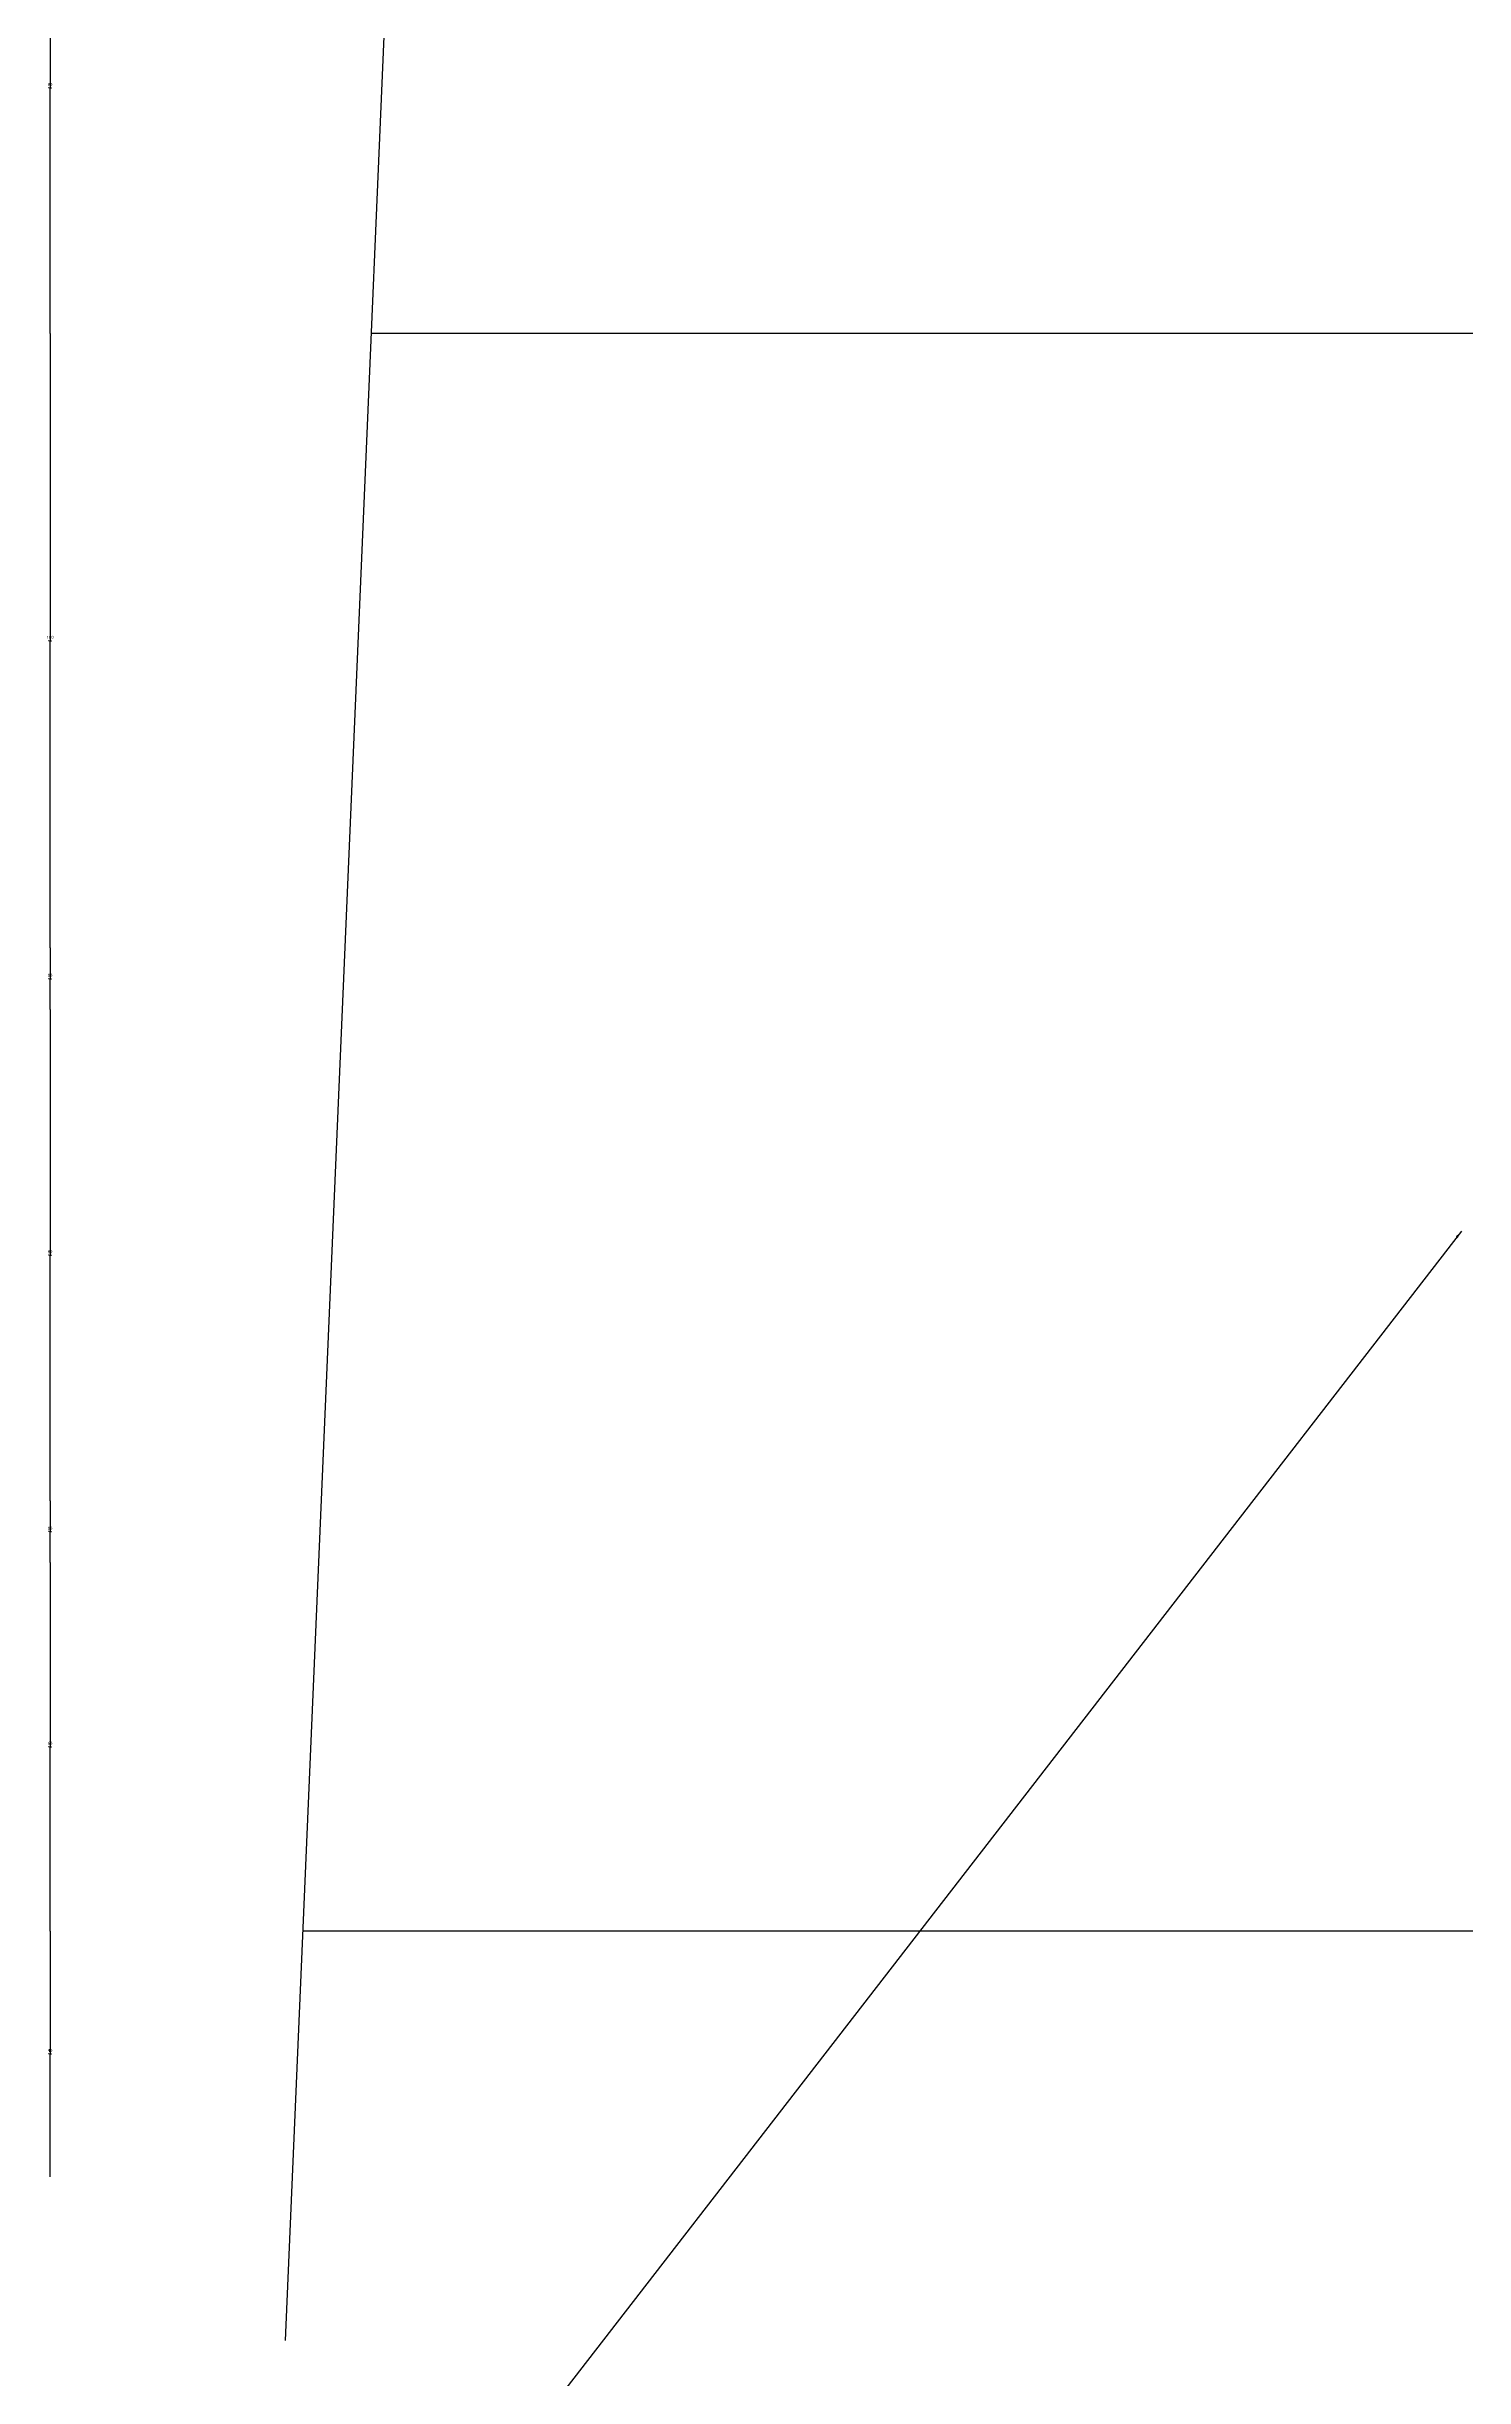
# Model space of a CAD drawing. Header units: metres. Extents: x 204 to 5299, y 190 to 6956.
# Drawn here: x 665 to 1127, y 637 to 1395 of the extents above; entities that cross this region are included whole.
import ezdxf

# ---------------------------------------------------------------- set-up
doc = ezdxf.new("R2010")
doc.units = ezdxf.units.M
doc.layers.add('4', color=4, linetype='Continuous')
doc.layers.add('DIM', color=3, linetype='Continuous')
doc.dimstyles.get("Standard").update_dxf_attribs({"dimtxt": 2.5, "dimasz": 2.5, "dimexe": 1.25, "dimexo": 0.625, "dimtad": 1, "dimcen": 2.5, "dimazin": 3, "dimtfac": 1, "dimtmove": 0, "dimatfit": 3})

# ---------------------------------------------------------------- blocks, each defined once
blk = doc.blocks.new('*D2')
for p, q in [((666.32, 1082.04), (666.32, 1002.04)), ((666.07, 1002.04), (665.82, 1002.04)), ((666.32, 922.04), (666.32, 1002.04)), ((666.32, 1002.04), (666.32, 1002.04)), ((666.57, 1002.04), (666.82, 1002.04))]:
    blk.add_line(p, q)
at = {"layer": 'Defpoints'}
for p in [(666.32, 1082.04), (666.32, 1002.04), (666.32, 922.04)]:
    blk.add_point(p, dxfattribs=at)
at = {"layer": 'DIM', "insert": (666.32, 1003.165), "char_height": 1, "attachment_point": 5}
blk.add_mtext('80', dxfattribs=at)
blk = doc.blocks.new('*D4')
for p, q in [((666.32, 902.04), (666.32, 842.04)), ((666.07, 842.04), (665.82, 842.04)), ((666.32, 782.04), (666.32, 842.04)), ((666.32, 842.04), (666.32, 842.04)), ((666.57, 842.04), (666.82, 842.04))]:
    blk.add_line(p, q)
at = {"layer": 'Defpoints'}
for p in [(666.32, 902.04), (666.32, 842.04), (666.32, 782.04)]:
    blk.add_point(p, dxfattribs=at)
at = {"layer": 'DIM', "insert": (666.32, 843.165), "char_height": 1, "attachment_point": 5}
blk.add_mtext('60', dxfattribs=at)
blk = doc.blocks.new('*D5')
for p, q in [((666.32, 922.04), (666.32, 912.04)), ((666.07, 912.04), (665.82, 912.04)), ((666.32, 902.04), (666.32, 912.04)), ((666.32, 912.04), (666.32, 912.04)), ((666.57, 912.04), (666.82, 912.04))]:
    blk.add_line(p, q)
at = {"layer": 'Defpoints'}
for p in [(666.32, 922.04), (666.32, 912.04), (666.32, 902.04)]:
    blk.add_point(p, dxfattribs=at)
at = {"layer": 'DIM', "insert": (666.32, 913.165), "char_height": 1, "attachment_point": 5}
blk.add_mtext('10', dxfattribs=at)
blk = doc.blocks.new('*D6')
for p, q in [((666.32, 782.04), (666.32, 742.04)), ((666.07, 742.04), (665.82, 742.04)), ((666.32, 702.04), (666.32, 742.04)), ((666.32, 742.04), (666.32, 742.04)), ((666.57, 742.04), (666.82, 742.04))]:
    blk.add_line(p, q)
at = {"layer": 'Defpoints'}
for p in [(666.32, 782.04), (666.32, 742.04), (666.32, 702.04)]:
    blk.add_point(p, dxfattribs=at)
at = {"layer": 'DIM', "insert": (666.32, 743.165), "char_height": 1, "attachment_point": 5}
blk.add_mtext('40', dxfattribs=at)
blk = doc.blocks.new('*D24')
for p, q in [((666.32, 1302.04), (666.32, 1202.04)), ((666.07, 1202.04), (665.82, 1202.04)), ((666.32, 1102.04), (666.32, 1202.04)), ((666.32, 1202.04), (666.32, 1202.04)), ((666.57, 1202.04), (666.82, 1202.04))]:
    blk.add_line(p, q)
at = {"layer": 'Defpoints'}
for p in [(666.32, 1302.04), (666.32, 1202.04), (666.32, 1102.04)]:
    blk.add_point(p, dxfattribs=at)
at = {"layer": 'DIM', "insert": (666.32, 1203.165), "char_height": 1, "attachment_point": 5}
blk.add_mtext('100', dxfattribs=at)
blk = doc.blocks.new('*D29')
for p, q in [((666.32, 1462.04), (666.32, 1382.04)), ((666.07, 1382.04), (665.82, 1382.04)), ((666.32, 1302.04), (666.32, 1382.04)), ((666.32, 1382.04), (666.32, 1382.04)), ((666.57, 1382.04), (666.82, 1382.04))]:
    blk.add_line(p, q)
at = {"layer": 'Defpoints'}
for p in [(666.32, 1462.04), (666.32, 1382.04), (666.32, 1302.04)]:
    blk.add_point(p, dxfattribs=at)
at = {"layer": 'DIM', "insert": (666.32, 1383.165), "char_height": 1, "attachment_point": 5}
blk.add_mtext('80', dxfattribs=at)
blk = doc.blocks.new('*D30')
for p, q in [((666.32, 1102.04), (666.32, 1092.04)), ((666.07, 1092.04), (665.82, 1092.04)), ((666.32, 1082.04), (666.32, 1092.04)), ((666.32, 1092.04), (666.32, 1092.04)), ((666.57, 1092.04), (666.82, 1092.04))]:
    blk.add_line(p, q)
at = {"layer": 'Defpoints'}
for p in [(666.32, 1102.04), (666.32, 1092.04), (666.32, 1082.04)]:
    blk.add_point(p, dxfattribs=at)
at = {"layer": 'DIM', "insert": (666.32, 1093.165), "char_height": 1, "attachment_point": 5}
blk.add_mtext('10', dxfattribs=at)

msp = doc.modelspace()

# ---------------------------------------------------------------- linework, layer by layer
at = {"layer": '4'}
for p, q in [((1327.74, 1302.04), (770.8, 1302.04)), ((1327.74, 782.04), (748.58, 782.04))]:
    msp.add_line(p, q, dxfattribs=at)
at = {"layer": 'DIM'}
msp.add_line((804.33, 2086.58), (742.89, 648.7), dxfattribs=at)

# ---------------------------------------------------------------- dimensions: what is measured, and where the dimension line sits
for base, p1, p2, text, picture, middle in [((666.32, 1382.04), (666.32, 1302.04), (666.32, 1462.04), '80', '*D29', (666.32, 1383.165)), ((666.32, 1202.04), (666.32, 1102.04), (666.32, 1302.04), '100', '*D24', (666.32, 1203.165)), ((666.32, 1092.04), (666.32, 1082.04), (666.32, 1102.04), '10', '*D30', (666.32, 1093.165)), ((666.32, 1002.04), (666.32, 922.04), (666.32, 1082.04), '80', '*D2', (666.32, 1003.165)), ((666.32, 912.04), (666.32, 902.04), (666.32, 922.04), '10', '*D5', (666.32, 913.165)), ((666.32, 842.04), (666.32, 782.04), (666.32, 902.04), '60', '*D4', (666.32, 843.165)), ((666.32, 742.04), (666.32, 702.04), (666.32, 782.04), '40', '*D6', (666.32, 743.165))]:
    dim = msp.add_linear_dim(base=base, p1=p1, p2=p2, text=text, dimstyle='Standard', dxfattribs=at)
    dim.commit()
    dim.dimension.update_dxf_attribs({"geometry": picture, "text_midpoint": middle})

# ---------------------------------------------------------------- leaders
msp.add_leader([(1125.9, 1009.89), (696.08, 454.71)], dimstyle='Standard', dxfattribs=at)

doc.saveas('drawing.dxf')
